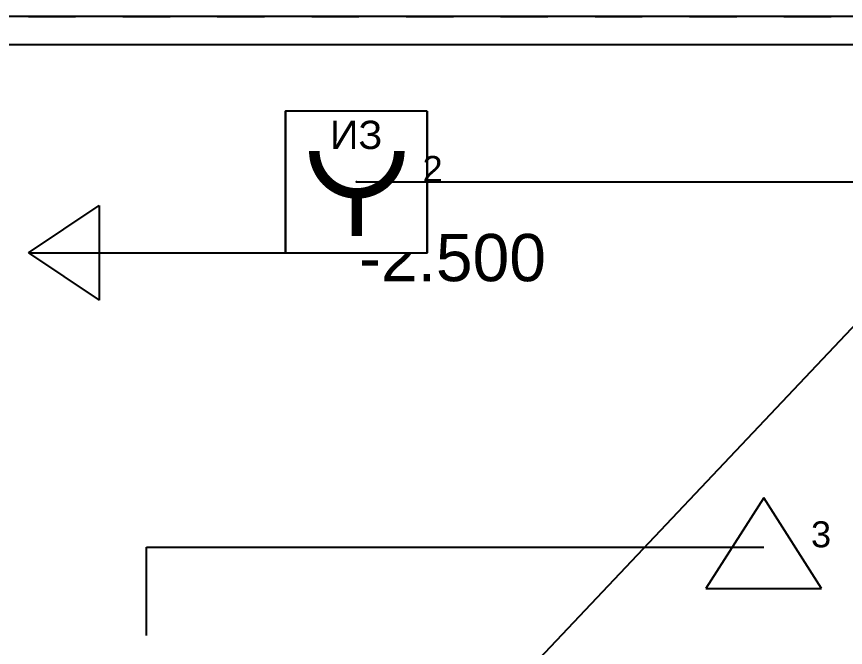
# Model space of a CAD drawing. Header units: millimetres. Extents: x 0 to 351840, y -132678 to 32417.
# Drawn here: x 2545.5 to 2580.6, y 224 to 250.7 of the extents above; entities that cross this region are included whole.
import ezdxf
from ezdxf.enums import TextEntityAlignment as Align

# ---------------------------------------------------------------- set-up
doc = ezdxf.new("R2010")
doc.units = ezdxf.units.MM
for name, color, linetype in [('AGPT-MARK', 7, 'Continuous'), ('AGPT-PIPE', 5, 'Continuous'), ('AGPT-SCHEME', 3, 'Continuous'), ('AGPT-ZONE', 7, 'Continuous')]:
    doc.layers.add(name, color=color, linetype=linetype)
doc.styles.add('AGPT', font='arial.ttf')
doc.styles.get("Standard").update_dxf_attribs({"font": 'arial.ttf'})

# ---------------------------------------------------------------- blocks, each defined once
blk = doc.blocks.new('RC-UGO-IRA-04')
at = {"ltscale": 30}
blk.add_lwpolyline([(2.5, 2.5), (2.5, -2.5), (-2.5, -2.5), (-2.5, 2.5)], close=True, dxfattribs=at)
blk.add_attdef('PSTN', text='', height=2.5).set_placement((1.321, 2.319), align=Align.BOTTOM_LEFT)
blk.add_wipeout([(2.5, 2.5), (2.5, -2.5), (-2.5, -2.5), (-2.5, 2.5)])
for p, q in [((-2.5, 2.5), (-2.5, -2.5)), ((2.5, 2.5), (-2.5, 2.5)), ((2.5, -2.5), (2.5, 2.5)), ((-2.5, -2.5), (2.5, -2.5))]:
    blk.add_line(p, q)
at = {"ltscale": 30, "const_width": 0.375}
blk.add_lwpolyline([(-1.485, 1.096, 1), (1.515, 1.096, 1)], format="xyb", dxfattribs=at)
blk.add_lwpolyline([(0.015, -0.404), (0.015, -1.904)], dxfattribs=at)
blk.add_point((0, 0))
blk.add_text('ИЗ', height=1).set_placement((-0.933, 1.161))

msp = doc.modelspace()

# ---------------------------------------------------------------- linework, layer by layer
at = {"layer": 'AGPT-MARK', "color": 8}
for points in [[(2546, 250.7), (2548, 250.7)], [(2550, 250.7), (2552, 250.7)], [(2554, 250.7), (2556, 250.7)], [(2558, 250.7), (2560, 250.7)], [(2562, 250.7), (2564, 250.7)], [(2566, 250.7), (2568, 250.7)], [(2570, 250.7), (2572, 250.7)], [(2574, 250.7), (2576, 250.7)], [(2578, 250.7), (2580, 250.7)]]:
    msp.add_lwpolyline(points, dxfattribs=at)
at = {"layer": 'AGPT-MARK', "color": 1}
for points in [[(2546, 240.7), (2549, 242.7)], [(2549, 242.7), (2549, 238.7)], [(2546, 240.7), (2558, 240.7)], [(2546, 240.7), (2549, 238.7)]]:
    msp.add_lwpolyline(points, dxfattribs=at)
at = {"layer": 'AGPT-PIPE', "color": 1}
for points in [[(2577.145, 230.336), (2574.695, 226.486)], [(2579.595, 226.486), (2577.145, 230.336)], [(2551, 224.5), (2551, 228.236)], [(2551, 228.236), (2577.145, 228.236)], [(2574.695, 226.486), (2579.595, 226.486)]]:
    msp.add_lwpolyline(points, dxfattribs=at)
at = {"layer": 'AGPT-ZONE'}
for points in [[(2542, 207.5), (2605.9, 207.5), (2605.9, 250.7), (2542, 250.7)], [(2543.2, 208.7), (2604.7, 208.7), (2604.7, 249.5), (2543.2, 249.5)]]:
    msp.add_lwpolyline(points, close=True, dxfattribs=at)

# ---------------------------------------------------------------- texts
at = {"layer": 'AGPT-MARK', "color": 1, "style": 'AGPT'}
msp.add_text('-2.500', height=2, dxfattribs=at).set_placement((2560, 239.5))
at = {"layer": 'AGPT-MARK', "style": 'AGPT'}
msp.add_text('3', height=1.1, dxfattribs=at).set_placement((2579.145, 228.236))

# ---------------------------------------------------------------- next in the draw order: block references
at = {"layer": 'AGPT-SCHEME', "xscale": 1.199999999783904, "yscale": 1.199999999783904}
msp.add_blockref('RC-UGO-IRA-04', (2559.892, 243.7), dxfattribs=at)

# ---------------------------------------------------------------- next in the draw order: linework, layer by layer
at = {"layer": 'AGPT-SCHEME', "color": 3}
for points in [[(2559.892, 243.7), (2586.73, 243.7)], [(2586.73, 243.7), (2561, 216.5)]]:
    msp.add_lwpolyline(points, dxfattribs=at)

# ---------------------------------------------------------------- next in the draw order: texts
at = {"layer": 'AGPT-MARK', "style": 'AGPT'}
msp.add_text('2', height=1.1, dxfattribs=at).set_placement((2562.692, 243.7))

doc.saveas('drawing.dxf')
